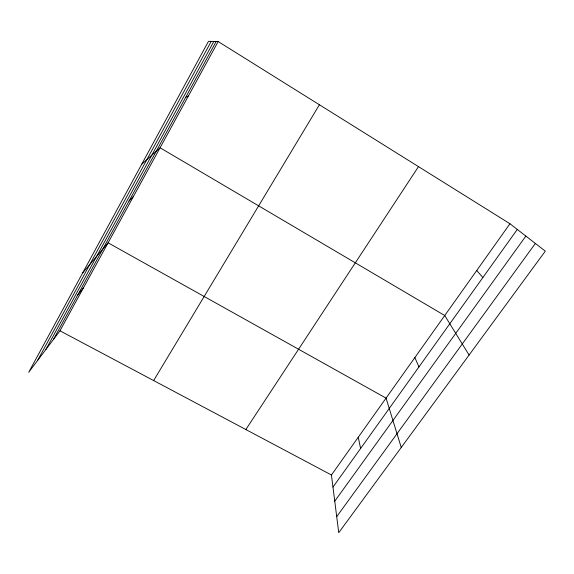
<?xml version="1.0" encoding="UTF-8"?>
<svg xmlns="http://www.w3.org/2000/svg" width="574" height="574" viewBox="0 0 574 574"><rect width="100%" height="100%" fill="white"/><g stroke="black" fill="none" stroke-linecap="round" stroke-linejoin="round"><path stroke-width="0.86" d="M37.454 360.687L211.218 41.385M45.841 349.544L213.829 41.443M53.447 339.456L216.176 41.5M218.17 41.55L208.47 41.321L28.7 372.304L59.961 330.803L218.17 41.55L509.956 223.745L545.3 251.147L338.739 532.679L331.435 474.992L509.956 223.745M153.645 380.562L319.402 104.762M245.851 429.539L418.489 166.625M332.97 487.111L517.289 229.428M334.75 501.181L525.863 236.072M336.708 516.643L535.363 243.441M77.648 295.136L83.574 287.639M82.692 272.901L108.091 242.809L386.058 398.126L401.248 447.483M129.007 201.108L133.57 196.222M141.685 164.286L160.074 147.769L444.742 315.528L469.08 355.026M185.574 97.537L188.509 95.779M59.961 330.803L331.435 474.992M476.714 270.533L482.87 277.543M414.866 357.58L418.955 366.901M358.269 437.237L360.594 448.495"/></g></svg>
